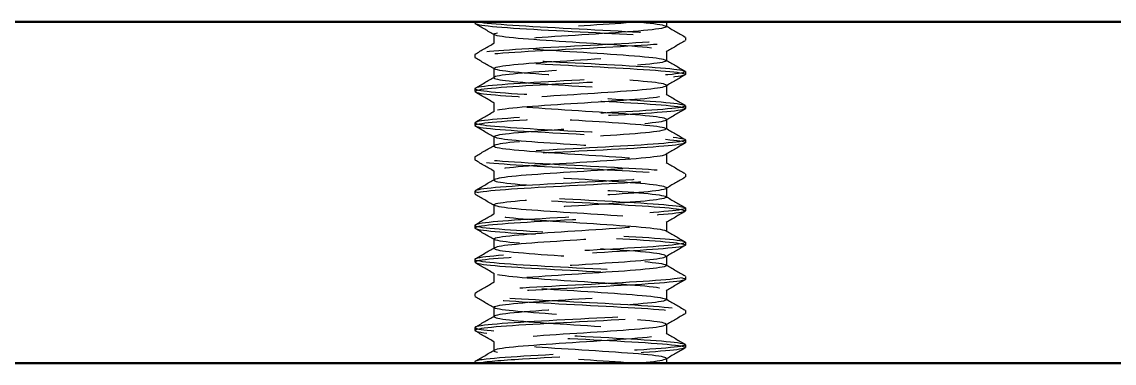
# Model space of a CAD drawing. Header units: millimetres. Extents: x 0 to 420, y 0 to 297.
# Drawn here: x 145.8 to 161.79, y 79.97 to 84.97 of the extents above; entities that cross this region are included whole.
import ezdxf

# ---------------------------------------------------------------- set-up
doc = ezdxf.new("R2010")
doc.units = ezdxf.units.MM
doc.header["$LTSCALE"] = 0.75
doc.linetypes.add('HIDDEN2', pattern=[4.7625, 3.175, -1.5875])
doc.layers.add('Hidden', color=7, linetype='HIDDEN2', lineweight=25)
doc.layers.add('Visible', color=7, linetype='Continuous', lineweight=50)

msp = doc.modelspace()

# ---------------------------------------------------------------- linework, layer by layer
at = {"layer": 'Hidden'}
for p, q in [((152.426, 84.968), (152.426, 84.948)), ((155.233, 84.968), (155.233, 84.9)), ((152.704, 84.787), (152.704, 84.65)), ((155.512, 84.739), (155.512, 84.698)), ((152.426, 84.489), (152.426, 84.448)), ((155.233, 84.537), (155.233, 84.4)), ((152.704, 84.287), (152.704, 84.15)), ((155.512, 84.239), (155.512, 84.198)), ((152.426, 83.989), (152.426, 83.948)), ((155.233, 84.037), (155.233, 83.9)), ((152.704, 83.787), (152.704, 83.65)), ((155.512, 83.739), (155.512, 83.698)), ((152.426, 83.489), (152.426, 83.448)), ((155.233, 83.537), (155.233, 83.4)), ((152.704, 83.287), (152.704, 83.15)), ((155.512, 83.239), (155.512, 83.198)), ((152.426, 82.989), (152.426, 82.948)), ((155.233, 83.037), (155.233, 82.9)), ((152.704, 82.787), (152.704, 82.65)), ((155.512, 82.739), (155.512, 82.698)), ((155.233, 82.537), (155.233, 82.4)), ((152.426, 82.489), (152.426, 82.448)), ((152.704, 82.287), (152.704, 82.15)), ((155.512, 82.239), (155.512, 82.198)), ((155.233, 82.037), (155.233, 81.9)), ((152.426, 81.989), (152.426, 81.948)), ((152.704, 81.787), (152.704, 81.65)), ((155.512, 81.739), (155.512, 81.698)), ((152.426, 81.489), (152.426, 81.448)), ((155.233, 81.537), (155.233, 81.4)), ((152.704, 81.287), (152.704, 81.15)), ((155.512, 81.239), (155.512, 81.198)), ((152.426, 80.989), (152.426, 80.948)), ((155.233, 81.037), (155.233, 80.9)), ((152.704, 80.787), (152.704, 80.65)), ((155.512, 80.739), (155.512, 80.698)), ((152.426, 80.489), (152.426, 80.448)), ((155.233, 80.537), (155.233, 80.4)), ((152.704, 80.287), (152.704, 80.15)), ((155.512, 80.239), (155.512, 80.198)), ((152.426, 79.989), (152.426, 79.968)), ((155.233, 80.037), (155.233, 79.968))]:
    msp.add_line(p, q, dxfattribs=at)
for points, knots in [([(152.478, 84.968), (152.316, 84.936), (152.57, 84.904), (153.086, 84.871), (153.601, 84.839), (154.341, 84.806), (154.855, 84.774), (155.369, 84.742), (155.621, 84.709), (155.459, 84.677), (155.297, 84.645), (154.731, 84.612), (154.107, 84.58), (153.483, 84.548), (152.842, 84.515), (152.574, 84.483), (152.306, 84.451), (152.428, 84.418), (152.866, 84.386), (153.304, 84.354), (154.027, 84.322), (154.598, 84.289), (155.169, 84.257), (155.549, 84.225), (155.508, 84.193), (155.468, 84.16), (155.011, 84.128), (154.413, 84.096), (153.815, 84.064), (153.118, 84.032), (152.74, 83.999), (152.363, 83.967), (152.331, 83.935), (152.663, 83.903), (152.995, 83.871), (153.669, 83.839), (154.28, 83.807), (154.889, 83.774), (155.395, 83.742), (155.492, 83.71), (155.59, 83.678), (155.274, 83.646), (154.734, 83.614), (154.194, 83.582), (153.466, 83.55), (152.986, 83.518), (152.507, 83.486), (152.308, 83.454), (152.507, 83.422), (152.707, 83.39), (153.292, 83.358), (153.912, 83.326), (154.532, 83.294), (155.147, 83.262), (155.389, 83.23), (155.631, 83.198), (155.485, 83.166), (155.039, 83.134), (154.578, 83.101), (153.829, 83.068), (153.261, 83.035), (152.695, 83.002), (152.35, 82.969), (152.442, 82.936), (152.533, 82.903), (153.051, 82.871), (153.675, 82.838), (154.285, 82.806), (154.954, 82.774), (155.281, 82.742), (155.614, 82.709), (155.568, 82.677), (155.173, 82.644), (154.778, 82.611), (154.062, 82.579), (153.466, 82.546), (152.87, 82.514), (152.435, 82.481), (152.426, 82.449), (152.417, 82.416), (152.833, 82.384), (153.421, 82.352), (154.008, 82.319), (154.725, 82.287), (155.135, 82.254), (155.545, 82.222), (155.622, 82.19), (155.319, 82.158), (155.017, 82.125), (154.358, 82.093), (153.739, 82.061), (153.122, 82.029), (152.588, 81.996), (152.459, 81.964), (152.33, 81.932), (152.614, 81.9), (153.14, 81.868), (153.665, 81.836), (154.396, 81.804), (154.894, 81.772), (155.391, 81.739), (155.623, 81.707), (155.451, 81.675), (155.279, 81.643), (154.715, 81.611), (154.097, 81.579), (153.481, 81.547), (152.851, 81.516), (152.581, 81.484), (152.303, 81.451), (152.427, 81.418), (152.876, 81.385), (153.324, 81.353), (154.061, 81.32), (154.633, 81.287), (155.202, 81.255), (155.567, 81.222), (155.504, 81.19), (155.441, 81.157), (154.958, 81.125), (154.349, 81.093), (153.742, 81.06), (153.053, 81.028), (152.698, 80.996), (152.344, 80.964), (152.346, 80.931), (152.704, 80.899), (153.06, 80.867), (153.745, 80.835), (154.348, 80.803), (154.949, 80.771), (155.429, 80.739), (155.501, 80.707), (155.575, 80.674), (155.214, 80.641), (154.643, 80.609), (154.076, 80.576), (153.343, 80.544), (152.892, 80.511), (152.444, 80.479), (152.305, 80.447), (152.558, 80.415), (152.809, 80.383), (153.431, 80.35), (154.052, 80.318), (154.684, 80.286), (155.27, 80.253), (155.449, 80.22), (155.625, 80.188), (155.394, 80.156), (154.896, 80.124), (154.394, 80.092), (153.653, 80.059), (153.126, 80.027), (152.811, 80.007), (152.575, 79.988), (152.478, 79.968)], [13.875934, 13.875934, 13.875934, 13.875934, 15.098656, 15.098656, 15.098656, 16.320212, 16.320212, 16.320212, 17.540627, 17.540627, 17.540627, 18.759927, 18.759927, 18.759927, 19.978139, 19.978139, 19.978139, 21.195288, 21.195288, 21.195288, 22.411399, 22.411399, 22.411399, 23.626498, 23.626498, 23.626498, 24.840609, 24.840609, 24.840609, 26.053758, 26.053758, 26.053758, 27.26597, 27.26597, 27.26597, 28.477267, 28.477267, 28.477267, 29.687675, 29.687675, 29.687675, 30.897218, 30.897218, 30.897218, 32.10592, 32.10592, 32.10592, 33.313804, 33.313804, 33.313804, 34.520894, 34.520894, 34.520894, 35.727213, 35.727213, 35.727213, 36.932784, 36.932784, 36.932784, 38.175753, 38.175753, 38.175753, 39.413974, 39.413974, 39.413974, 40.649238, 40.649238, 40.649238, 41.857464, 41.857464, 41.857464, 43.08722, 43.08722, 43.08722, 44.314363, 44.314363, 44.314363, 45.539005, 45.539005, 45.539005, 46.761252, 46.761252, 46.761252, 47.981213, 47.981213, 47.981213, 49.19899, 49.19899, 49.19899, 50.414686, 50.414686, 50.414686, 51.628402, 51.628402, 51.628402, 52.840237, 52.840237, 52.840237, 54.050289, 54.050289, 54.050289, 55.258652, 55.258652, 55.258652, 56.465423, 56.465423, 56.465423, 57.666633, 57.666633, 57.666633, 58.903767, 58.903767, 58.903767, 60.135185, 60.135185, 60.135185, 61.361347, 61.361347, 61.361347, 62.582692, 62.582692, 62.582692, 63.799643, 63.799643, 63.799643, 65.012609, 65.012609, 65.012609, 66.221984, 66.221984, 66.221984, 67.42815, 67.42815, 67.42815, 68.663005, 68.663005, 68.663005, 69.88722, 69.88722, 69.88722, 71.10254, 71.10254, 71.10254, 72.310585, 72.310585, 72.310585, 73.541054, 73.541054, 73.541054, 74.753275, 74.753275, 74.753275, 75.975721, 75.975721, 75.975721, 76.707787, 76.707787, 76.707787, 76.707787]), ([(152.478, 84.968), (152.64, 84.936), (153.208, 84.904), (153.835, 84.871), (154.461, 84.839), (155.102, 84.806), (155.367, 84.774), (155.632, 84.742), (155.504, 84.709), (155.061, 84.677), (154.618, 84.645), (153.891, 84.612), (153.321, 84.58), (152.753, 84.548), (152.38, 84.515), (152.431, 84.483), (152.481, 84.451), (152.949, 84.418), (153.552, 84.386), (154.154, 84.354), (154.85, 84.322), (155.217, 84.289), (155.584, 84.257), (155.599, 84.225), (155.253, 84.193), (154.907, 84.16), (154.224, 84.128), (153.616, 84.096), (153.009, 84.064), (152.517, 84.032), (152.438, 83.999), (152.359, 83.967), (152.697, 83.935), (153.248, 83.903), (153.799, 83.871), (154.526, 83.839), (154.992, 83.807), (155.458, 83.774), (155.632, 83.742), (155.41, 83.71), (155.188, 83.678), (154.585, 83.646), (153.963, 83.614), (153.341, 83.582), (152.742, 83.55), (152.524, 83.518), (152.306, 83.486), (152.483, 83.454), (152.95, 83.422), (153.416, 83.39), (154.14, 83.358), (154.689, 83.326), (155.238, 83.294), (155.575, 83.262), (155.5, 83.23), (155.425, 83.198), (154.943, 83.166), (154.341, 83.134), (153.721, 83.101), (153.017, 83.068), (152.671, 83.035), (152.326, 83.002), (152.362, 82.969), (152.756, 82.936), (153.149, 82.903), (153.869, 82.871), (154.47, 82.838), (155.058, 82.806), (155.491, 82.774), (155.511, 82.742), (155.531, 82.709), (155.119, 82.677), (154.53, 82.644), (153.942, 82.611), (153.219, 82.579), (152.805, 82.546), (152.391, 82.514), (152.314, 82.481), (152.621, 82.449), (152.927, 82.416), (153.594, 82.384), (154.214, 82.352), (154.834, 82.319), (155.364, 82.287), (155.484, 82.254), (155.602, 82.222), (155.303, 82.19), (154.767, 82.158), (154.232, 82.125), (153.498, 82.093), (153.008, 82.061), (152.52, 82.029), (152.308, 81.996), (152.501, 81.964), (152.694, 81.932), (153.277, 81.9), (153.9, 81.868), (154.522, 81.836), (155.141, 81.804), (155.387, 81.772), (155.632, 81.739), (155.487, 81.707), (155.04, 81.675), (154.593, 81.643), (153.874, 81.611), (153.312, 81.579), (152.753, 81.547), (152.386, 81.516), (152.429, 81.484), (152.474, 81.451), (152.952, 81.418), (153.566, 81.385), (154.177, 81.353), (154.88, 81.32), (155.239, 81.287), (155.597, 81.255), (155.59, 81.222), (155.222, 81.19), (154.856, 81.157), (154.157, 81.125), (153.552, 81.093), (152.949, 81.06), (152.481, 81.028), (152.431, 80.996), (152.38, 80.964), (152.749, 80.931), (153.314, 80.899), (153.877, 80.867), (154.598, 80.835), (155.044, 80.803), (155.489, 80.771), (155.631, 80.739), (155.386, 80.707), (155.135, 80.674), (154.494, 80.641), (153.86, 80.609), (153.232, 80.576), (152.656, 80.544), (152.484, 80.511), (152.314, 80.479), (152.553, 80.447), (153.058, 80.415), (153.559, 80.383), (154.289, 80.35), (154.81, 80.318), (155.34, 80.286), (155.617, 80.253), (155.469, 80.22), (155.323, 80.188), (154.776, 80.156), (154.157, 80.124), (153.533, 80.092), (152.879, 80.059), (152.593, 80.027), (152.423, 80.007), (152.381, 79.988), (152.478, 79.968)], [14.3984, 14.3984, 14.3984, 14.3984, 15.621123, 15.621123, 15.621123, 16.842678, 16.842678, 16.842678, 18.063093, 18.063093, 18.063093, 19.282394, 19.282394, 19.282394, 20.500605, 20.500605, 20.500605, 21.717754, 21.717754, 21.717754, 22.933865, 22.933865, 22.933865, 24.148964, 24.148964, 24.148964, 25.363076, 25.363076, 25.363076, 26.576225, 26.576225, 26.576225, 27.788436, 27.788436, 27.788436, 28.999734, 28.999734, 28.999734, 30.210142, 30.210142, 30.210142, 31.419685, 31.419685, 31.419685, 32.628386, 32.628386, 32.628386, 33.83627, 33.83627, 33.83627, 35.04336, 35.04336, 35.04336, 36.249679, 36.249679, 36.249679, 37.455251, 37.455251, 37.455251, 38.69822, 38.69822, 38.69822, 39.93644, 39.93644, 39.93644, 41.171705, 41.171705, 41.171705, 42.379931, 42.379931, 42.379931, 43.609686, 43.609686, 43.609686, 44.83683, 44.83683, 44.83683, 46.061471, 46.061471, 46.061471, 47.283719, 47.283719, 47.283719, 48.503679, 48.503679, 48.503679, 49.721456, 49.721456, 49.721456, 50.937152, 50.937152, 50.937152, 52.150869, 52.150869, 52.150869, 53.362704, 53.362704, 53.362704, 54.572755, 54.572755, 54.572755, 55.781119, 55.781119, 55.781119, 56.987889, 56.987889, 56.987889, 58.189099, 58.189099, 58.189099, 59.426233, 59.426233, 59.426233, 60.657651, 60.657651, 60.657651, 61.883813, 61.883813, 61.883813, 63.105158, 63.105158, 63.105158, 64.32211, 64.32211, 64.32211, 65.535076, 65.535076, 65.535076, 66.74445, 66.74445, 66.74445, 67.950616, 67.950616, 67.950616, 69.185472, 69.185472, 69.185472, 70.409687, 70.409687, 70.409687, 71.625007, 71.625007, 71.625007, 72.833051, 72.833051, 72.833051, 74.06352, 74.06352, 74.06352, 75.275742, 75.275742, 75.275742, 76.498187, 76.498187, 76.498187, 77.230253, 77.230253, 77.230253, 77.230253]), ([(154.794, 79.968), (155.204, 80.003), (155.344, 80.037), (155.12, 80.071), (154.897, 80.105), (154.33, 80.139), (153.794, 80.173), (153.259, 80.207), (152.799, 80.241), (152.718, 80.275), (152.638, 80.309), (152.942, 80.343), (153.431, 80.377), (153.919, 80.411), (154.551, 80.445), (154.911, 80.479), (155.27, 80.513), (155.329, 80.547), (155.047, 80.581), (154.766, 80.614), (154.169, 80.648), (153.648, 80.682), (153.128, 80.716), (152.725, 80.75), (152.705, 80.784), (152.685, 80.818), (153.047, 80.852), (153.555, 80.885), (154.063, 80.919), (154.674, 80.953), (154.991, 80.987), (155.307, 81.021), (155.302, 81.054), (154.98, 81.088), (154.658, 81.122), (154.044, 81.156), (153.54, 81.189), (153.036, 81.223), (152.68, 81.257), (152.705, 81.291), (152.73, 81.324), (153.133, 81.358), (153.652, 81.392), (154.17, 81.425), (154.762, 81.459), (155.044, 81.493), (155.325, 81.526), (155.274, 81.56), (154.924, 81.594), (154.558, 81.629), (153.895, 81.664), (153.397, 81.699), (152.905, 81.734), (152.618, 81.769), (152.731, 81.803), (152.843, 81.838), (153.344, 81.873), (153.893, 81.907), (154.44, 81.942), (154.988, 81.976), (155.165, 82.011), (155.342, 82.045), (155.136, 82.08), (154.685, 82.114), (154.242, 82.148), (153.601, 82.182), (153.181, 82.215), (152.755, 82.25), (152.592, 82.284), (152.801, 82.318), (153.009, 82.352), (153.57, 82.387), (154.11, 82.421), (154.649, 82.455), (155.121, 82.489), (155.214, 82.523), (155.307, 82.557), (155.014, 82.591), (154.529, 82.625), (154.045, 82.659), (153.41, 82.693), (153.042, 82.727), (152.675, 82.761), (152.605, 82.795), (152.878, 82.829), (153.15, 82.863), (153.741, 82.897), (154.264, 82.931), (154.786, 82.964), (155.198, 82.998), (155.231, 83.032), (155.263, 83.066), (154.915, 83.1), (154.413, 83.133), (153.911, 83.167), (153.297, 83.201), (152.969, 83.234), (152.641, 83.268), (152.626, 83.302), (152.932, 83.335), (153.248, 83.37), (153.88, 83.405), (154.399, 83.44), (154.915, 83.474), (155.272, 83.509), (155.229, 83.543), (155.188, 83.577), (154.77, 83.61), (154.248, 83.644), (153.718, 83.678), (153.124, 83.713), (152.862, 83.747), (152.6, 83.781), (152.689, 83.815), (153.069, 83.849), (153.448, 83.883), (154.084, 83.917), (154.561, 83.951), (155.035, 83.984), (155.312, 84.018), (155.21, 84.052), (155.108, 84.086), (154.639, 84.12), (154.107, 84.153), (153.559, 84.188), (152.991, 84.223), (152.791, 84.257), (152.59, 84.292), (152.774, 84.327), (153.218, 84.361), (153.653, 84.395), (154.3, 84.429), (154.732, 84.463), (155.16, 84.497), (155.341, 84.531), (155.156, 84.565), (154.966, 84.6), (154.407, 84.634), (153.858, 84.669), (153.32, 84.703), (152.838, 84.737), (152.73, 84.771), (152.62, 84.806), (152.908, 84.84), (153.399, 84.875), (153.842, 84.906), (154.417, 84.937), (154.794, 84.968)], [-62.831853, -62.831853, -62.831853, -62.831853, -61.546745, -61.546745, -61.546745, -60.262925, -60.262925, -60.262925, -58.980363, -58.980363, -58.980363, -57.699029, -57.699029, -57.699029, -56.418892, -56.418892, -56.418892, -55.139922, -55.139922, -55.139922, -53.862092, -53.862092, -53.862092, -52.58537, -52.58537, -52.58537, -51.309728, -51.309728, -51.309728, -50.035138, -50.035138, -50.035138, -48.761571, -48.761571, -48.761571, -47.488999, -47.488999, -47.488999, -46.217393, -46.217393, -46.217393, -44.946726, -44.946726, -44.946726, -43.676971, -43.676971, -43.676971, -42.4081, -42.4081, -42.4081, -41.082847, -41.082847, -41.082847, -39.774673, -39.774673, -39.774673, -38.470038, -38.470038, -38.470038, -37.168799, -37.168799, -37.168799, -35.870816, -35.870816, -35.870816, -34.59571, -34.59571, -34.59571, -33.303788, -33.303788, -33.303788, -32.014722, -32.014722, -32.014722, -30.728387, -30.728387, -30.728387, -29.444656, -29.444656, -29.444656, -28.163408, -28.163408, -28.163408, -26.884522, -26.884522, -26.884522, -25.607879, -25.607879, -25.607879, -24.333366, -24.333366, -24.333366, -23.060866, -23.060866, -23.060866, -21.790269, -21.790269, -21.790269, -20.521464, -20.521464, -20.521464, -19.2134, -19.2134, -19.2134, -17.912271, -17.912271, -17.912271, -16.641679, -16.641679, -16.641679, -15.352658, -15.352658, -15.352658, -14.068973, -14.068973, -14.068973, -12.790133, -12.790133, -12.790133, -11.515664, -11.515664, -11.515664, -10.24511, -10.24511, -10.24511, -8.937218, -8.937218, -8.937218, -7.629671, -7.629671, -7.629671, -6.346354, -6.346354, -6.346354, -5.072199, -5.072199, -5.072199, -3.765408, -3.765408, -3.765408, -2.482862, -2.482862, -2.482862, -1.178357, -1.178357, -1.178357, 0, 0, 0, 0]), ([(154.794, 84.968), (155.204, 84.934), (155.344, 84.9), (155.12, 84.866), (154.897, 84.832), (154.33, 84.798), (153.794, 84.764), (153.259, 84.73), (152.799, 84.696), (152.718, 84.662), (152.638, 84.628), (152.942, 84.594), (153.431, 84.56), (153.919, 84.526), (154.551, 84.492), (154.911, 84.458), (155.27, 84.424), (155.329, 84.39), (155.047, 84.356), (154.766, 84.322), (154.169, 84.289), (153.648, 84.255), (153.128, 84.221), (152.725, 84.187), (152.705, 84.153), (152.685, 84.119), (153.047, 84.085), (153.555, 84.052), (154.063, 84.018), (154.674, 83.984), (154.991, 83.95), (155.307, 83.916), (155.302, 83.883), (154.98, 83.849), (154.658, 83.815), (154.044, 83.781), (153.54, 83.748), (153.036, 83.714), (152.68, 83.68), (152.705, 83.646), (152.73, 83.613), (153.133, 83.579), (153.652, 83.545), (154.17, 83.512), (154.762, 83.478), (155.044, 83.444), (155.325, 83.411), (155.274, 83.377), (154.924, 83.343), (154.558, 83.308), (153.895, 83.273), (153.397, 83.238), (152.905, 83.203), (152.618, 83.168), (152.731, 83.134), (152.843, 83.099), (153.344, 83.064), (153.893, 83.03), (154.44, 82.995), (154.988, 82.961), (155.165, 82.926), (155.342, 82.892), (155.136, 82.857), (154.685, 82.823), (154.242, 82.789), (153.601, 82.755), (153.181, 82.722), (152.755, 82.687), (152.592, 82.653), (152.801, 82.619), (153.009, 82.585), (153.57, 82.55), (154.11, 82.516), (154.649, 82.482), (155.121, 82.448), (155.214, 82.414), (155.307, 82.38), (155.014, 82.346), (154.529, 82.312), (154.045, 82.278), (153.41, 82.244), (153.042, 82.21), (152.675, 82.176), (152.605, 82.142), (152.878, 82.108), (153.15, 82.074), (153.741, 82.04), (154.264, 82.006), (154.786, 81.972), (155.198, 81.939), (155.231, 81.905), (155.263, 81.871), (154.915, 81.837), (154.413, 81.804), (153.911, 81.77), (153.297, 81.736), (152.969, 81.703), (152.641, 81.669), (152.626, 81.635), (152.932, 81.602), (153.248, 81.567), (153.88, 81.532), (154.399, 81.497), (154.915, 81.463), (155.272, 81.428), (155.229, 81.394), (155.188, 81.36), (154.77, 81.327), (154.248, 81.293), (153.718, 81.259), (153.124, 81.224), (152.862, 81.19), (152.6, 81.156), (152.689, 81.122), (153.069, 81.088), (153.448, 81.054), (154.084, 81.02), (154.561, 80.986), (155.035, 80.952), (155.312, 80.919), (155.21, 80.885), (155.108, 80.851), (154.639, 80.817), (154.107, 80.784), (153.559, 80.749), (152.991, 80.714), (152.791, 80.68), (152.59, 80.645), (152.774, 80.61), (153.218, 80.576), (153.653, 80.542), (154.3, 80.508), (154.732, 80.474), (155.16, 80.44), (155.341, 80.406), (155.156, 80.372), (154.966, 80.337), (154.407, 80.303), (153.858, 80.268), (153.32, 80.234), (152.838, 80.2), (152.73, 80.166), (152.62, 80.131), (152.908, 80.097), (153.399, 80.062), (153.842, 80.031), (154.417, 80), (154.794, 79.968)], [2.020572, 2.020572, 2.020572, 2.020572, 3.305681, 3.305681, 3.305681, 4.5895, 4.5895, 4.5895, 5.872062, 5.872062, 5.872062, 7.153397, 7.153397, 7.153397, 8.433534, 8.433534, 8.433534, 9.712503, 9.712503, 9.712503, 10.990334, 10.990334, 10.990334, 12.267056, 12.267056, 12.267056, 13.542697, 13.542697, 13.542697, 14.817288, 14.817288, 14.817288, 16.090855, 16.090855, 16.090855, 17.363427, 17.363427, 17.363427, 18.635033, 18.635033, 18.635033, 19.905699, 19.905699, 19.905699, 21.175454, 21.175454, 21.175454, 22.444326, 22.444326, 22.444326, 23.769579, 23.769579, 23.769579, 25.077753, 25.077753, 25.077753, 26.382387, 26.382387, 26.382387, 27.683626, 27.683626, 27.683626, 28.981609, 28.981609, 28.981609, 30.256716, 30.256716, 30.256716, 31.548638, 31.548638, 31.548638, 32.837703, 32.837703, 32.837703, 34.124039, 34.124039, 34.124039, 35.407769, 35.407769, 35.407769, 36.689018, 36.689018, 36.689018, 37.967904, 37.967904, 37.967904, 39.244546, 39.244546, 39.244546, 40.51906, 40.51906, 40.51906, 41.791559, 41.791559, 41.791559, 43.062156, 43.062156, 43.062156, 44.330962, 44.330962, 44.330962, 45.639026, 45.639026, 45.639026, 46.940154, 46.940154, 46.940154, 48.210746, 48.210746, 48.210746, 49.499767, 49.499767, 49.499767, 50.783452, 50.783452, 50.783452, 52.062293, 52.062293, 52.062293, 53.336762, 53.336762, 53.336762, 54.607316, 54.607316, 54.607316, 55.915208, 55.915208, 55.915208, 57.222755, 57.222755, 57.222755, 58.506072, 58.506072, 58.506072, 59.780226, 59.780226, 59.780226, 61.087017, 61.087017, 61.087017, 62.369563, 62.369563, 62.369563, 63.674068, 63.674068, 63.674068, 64.852426, 64.852426, 64.852426, 64.852426])]:
    msp.add_open_spline(points, degree=3, knots=knots, dxfattribs=at)
for points in [[(152.712, 84.778), (152.618, 84.832), (152.525, 84.887), (152.432, 84.941)], [(155.226, 84.909), (155.319, 84.855), (155.412, 84.8), (155.505, 84.746)], [(152.432, 84.496), (152.525, 84.55), (152.618, 84.605), (152.712, 84.659)], [(155.505, 84.691), (155.412, 84.637), (155.319, 84.582), (155.226, 84.528)], [(152.712, 84.278), (152.618, 84.332), (152.525, 84.387), (152.432, 84.441)], [(155.226, 84.409), (155.319, 84.355), (155.412, 84.3), (155.505, 84.246)], [(152.432, 83.996), (152.525, 84.05), (152.618, 84.105), (152.712, 84.159)], [(155.505, 84.191), (155.412, 84.137), (155.319, 84.082), (155.226, 84.028)], [(152.712, 83.778), (152.618, 83.832), (152.525, 83.887), (152.432, 83.941)], [(155.226, 83.909), (155.319, 83.855), (155.412, 83.8), (155.505, 83.746)], [(152.432, 83.496), (152.525, 83.55), (152.618, 83.605), (152.712, 83.659)], [(155.505, 83.691), (155.412, 83.637), (155.319, 83.582), (155.226, 83.528)], [(152.712, 83.278), (152.618, 83.332), (152.525, 83.387), (152.432, 83.441)], [(155.226, 83.409), (155.319, 83.355), (155.412, 83.3), (155.505, 83.246)], [(152.432, 82.996), (152.525, 83.05), (152.618, 83.105), (152.712, 83.159)], [(155.505, 83.191), (155.412, 83.137), (155.319, 83.082), (155.226, 83.028)], [(152.712, 82.778), (152.618, 82.832), (152.525, 82.887), (152.432, 82.941)], [(155.226, 82.909), (155.319, 82.855), (155.412, 82.8), (155.505, 82.746)], [(155.505, 82.691), (155.412, 82.637), (155.319, 82.582), (155.226, 82.528)], [(152.432, 82.496), (152.525, 82.55), (152.618, 82.605), (152.712, 82.659)], [(152.712, 82.278), (152.618, 82.332), (152.525, 82.387), (152.432, 82.441)], [(155.226, 82.409), (155.319, 82.355), (155.412, 82.3), (155.505, 82.246)], [(155.505, 82.191), (155.412, 82.137), (155.319, 82.082), (155.226, 82.028)], [(152.432, 81.996), (152.525, 82.05), (152.618, 82.105), (152.712, 82.159)], [(152.712, 81.778), (152.618, 81.832), (152.525, 81.887), (152.432, 81.941)], [(155.226, 81.909), (155.319, 81.855), (155.412, 81.8), (155.505, 81.746)], [(152.432, 81.496), (152.525, 81.55), (152.618, 81.605), (152.712, 81.659)], [(155.505, 81.691), (155.412, 81.637), (155.319, 81.582), (155.226, 81.528)], [(152.712, 81.278), (152.618, 81.332), (152.525, 81.387), (152.432, 81.441)], [(155.226, 81.409), (155.319, 81.355), (155.412, 81.3), (155.505, 81.246)], [(152.432, 80.996), (152.525, 81.05), (152.618, 81.105), (152.712, 81.159)], [(155.505, 81.191), (155.412, 81.137), (155.319, 81.082), (155.226, 81.028)], [(152.712, 80.778), (152.618, 80.832), (152.525, 80.887), (152.432, 80.941)], [(155.226, 80.909), (155.319, 80.855), (155.412, 80.8), (155.505, 80.746)], [(152.432, 80.496), (152.525, 80.55), (152.618, 80.605), (152.712, 80.659)], [(155.505, 80.691), (155.412, 80.637), (155.319, 80.582), (155.226, 80.528)], [(152.712, 80.278), (152.618, 80.332), (152.525, 80.387), (152.432, 80.441)], [(155.226, 80.409), (155.319, 80.355), (155.412, 80.3), (155.505, 80.246)], [(152.432, 79.996), (152.525, 80.05), (152.618, 80.105), (152.712, 80.159)], [(155.505, 80.191), (155.412, 80.137), (155.319, 80.082), (155.226, 80.028)]]:
    msp.add_open_spline(points, degree=3, dxfattribs=at)
at = {"layer": 'Visible'}
for p, q in [((69.399, 84.968), (197.899, 84.968)), ((197.899, 79.968), (69.399, 79.968))]:
    msp.add_line(p, q, dxfattribs=at)

doc.saveas('drawing.dxf')
